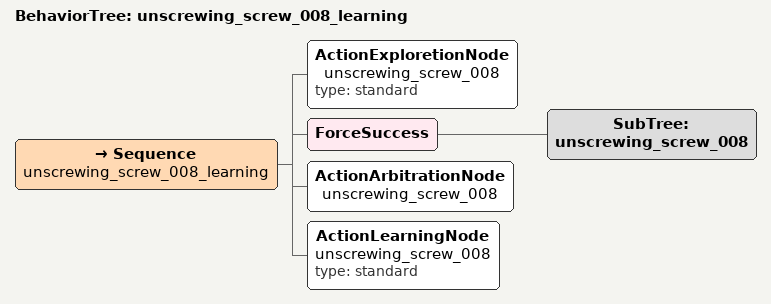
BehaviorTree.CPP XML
<?xml version="1.0"?>
<root BTCPP_format="4">
  <BehaviorTree ID="unscrewing_screw_008_learning">
    <Sequence name="unscrewing_screw_008_learning">

      <ActionExploretionNode name="unscrewing_screw_008" type="standard"/>
      <ForceSuccess>
        <SubTree ID='unscrewing_screw_008'/>
      </ForceSuccess>
      <ActionArbitrationNode name="unscrewing_screw_008"/>
      <ActionLearningNode    name="unscrewing_screw_008" type="standard"/>

    </Sequence>
  </BehaviorTree>
</root>
